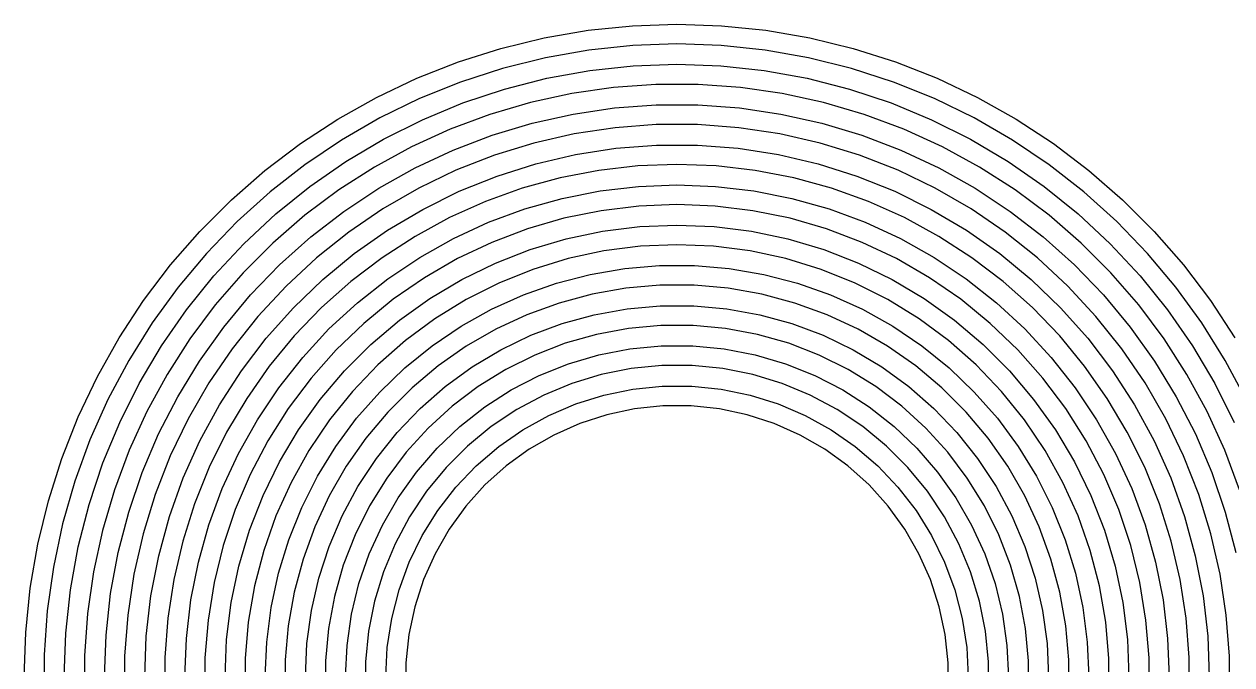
# Model space of a CAD drawing. Extents: x 25 to 275, y -107 to -24.
# Drawn here: x 147.12 to 162.16, y -34.85 to -26.88 of the extents above; entities that cross this region are included whole.
import ezdxf

# ---------------------------------------------------------------- set-up
doc = ezdxf.new("R2010")
doc.units = 0
doc.layers.add('BLACK', color=7, linetype='CONTINUOUS')

msp = doc.modelspace()

# ---------------------------------------------------------------- linework, layer by layer
at = {"layer": 'BLACK', "linetype": 'CONTINUOUS'}
for p, q in [((154.143646, -26.950677), (154.69553, -26.893941)), ((154.69553, -26.893941), (155.25, -26.875)), ((155.25, -26.875), (155.80447, -26.893941)), ((155.80447, -26.893941), (156.356354, -26.950677)), ((153.057901, -27.176297), (153.59692, -27.044942)), ((153.59692, -27.044942), (154.143646, -26.950677)), ((156.356354, -26.950677), (156.90308, -27.044942)), ((156.90308, -27.044942), (157.442099, -27.176297)), ((152.529103, -27.34413), (153.057901, -27.176297)), ((154.153344, -27.196886), (153.611697, -27.292393)), ((154.700333, -27.139395), (154.153344, -27.196886)), ((155.25, -27.1202), (154.700333, -27.139395)), ((155.799667, -27.139395), (155.25, -27.1202)), ((156.346656, -27.196886), (155.799667, -27.139395)), ((156.888303, -27.292393), (156.346656, -27.196886)), ((157.442099, -27.176297), (157.970897, -27.34413)), ((152.012991, -27.547658), (152.529103, -27.34413)), ((153.611697, -27.292393), (153.078033, -27.42545)), ((157.421967, -27.42545), (156.888303, -27.292393)), ((157.970897, -27.34413), (158.487009, -27.547658)), ((153.078033, -27.42545), (152.55495, -27.59541)), ((153.62919, -27.549255), (154.164849, -27.452612)), ((154.164849, -27.452612), (154.706039, -27.394428)), ((154.706039, -27.394428), (155.25, -27.375)), ((155.25, -27.375), (155.793961, -27.394428)), ((155.793961, -27.394428), (156.335151, -27.452612)), ((156.335151, -27.452612), (156.87081, -27.549255)), ((157.94505, -27.59541), (157.421967, -27.42545)), ((151.511972, -27.785933), (152.012991, -27.547658)), ((152.55495, -27.59541), (152.044997, -27.801445)), ((153.101789, -27.683866), (153.62919, -27.549255)), ((154.986601, -27.625), (154.461146, -27.662581)), ((155.513399, -27.625), (154.986601, -27.625)), ((156.038854, -27.662581), (155.513399, -27.625)), ((156.87081, -27.549255), (157.398211, -27.683866)), ((158.455003, -27.801445), (157.94505, -27.59541)), ((158.487009, -27.547658), (158.988028, -27.785933)), ((151.02838, -28.057842), (151.511972, -27.785933)), ((152.044997, -27.801445), (151.550658, -28.04255)), ((152.585336, -27.855758), (153.101789, -27.683866)), ((153.93971, -27.737553), (153.424952, -27.849531)), ((154.461146, -27.662581), (153.93971, -27.737553)), ((156.56029, -27.737553), (156.038854, -27.662581)), ((157.075048, -27.849531), (156.56029, -27.737553)), ((157.398211, -27.683866), (157.914664, -27.855758)), ((158.949342, -28.04255), (158.455003, -27.801445)), ((158.988028, -27.785933), (159.47162, -28.057842)), ((152.082461, -28.064056), (152.585336, -27.855758)), ((153.424952, -27.849531), (152.919493, -27.997947)), ((153.955837, -27.99352), (154.47073, -27.917743)), ((154.47073, -27.917743), (154.989781, -27.879753)), ((154.989781, -27.879753), (155.510219, -27.879753)), ((155.510219, -27.879753), (156.02927, -27.917743)), ((156.02927, -27.917743), (156.544163, -27.99352)), ((157.580507, -27.997947), (157.075048, -27.849531)), ((157.914664, -27.855758), (158.417539, -28.064056)), ((150.564472, -28.36212), (151.02838, -28.057842)), ((151.550658, -28.04255), (151.074342, -28.317551)), ((151.595726, -28.307698), (152.082461, -28.064056)), ((152.919493, -27.997947), (152.42591, -28.182044)), ((152.949477, -28.256617), (153.44785, -28.106679)), ((153.44785, -28.106679), (153.955837, -27.99352)), ((156.544163, -27.99352), (157.05215, -28.106679)), ((157.05215, -28.106679), (157.550523, -28.256617)), ((158.07409, -28.182044), (157.580507, -27.997947)), ((158.417539, -28.064056), (158.904274, -28.307698)), ((159.425658, -28.317551), (158.949342, -28.04255)), ((159.47162, -28.057842), (159.935528, -28.36212)), ((152.42591, -28.182044), (151.946718, -28.400884)), ((152.463379, -28.442533), (152.949477, -28.256617)), ((153.970963, -28.240128), (153.469374, -28.354613)), ((154.479706, -28.163448), (153.970963, -28.240128)), ((154.992756, -28.125), (154.479706, -28.163448)), ((155.507244, -28.125), (154.992756, -28.125)), ((156.020294, -28.163448), (155.507244, -28.125)), ((156.529037, -28.240128), (156.020294, -28.163448)), ((157.030626, -28.354613), (156.529037, -28.240128)), ((157.550523, -28.256617), (158.036621, -28.442533)), ((158.553282, -28.400884), (158.07409, -28.182044)), ((150.12241, -28.697346), (150.564472, -28.36212)), ((151.074342, -28.317551), (150.61837, -28.625108)), ((151.127614, -28.585442), (151.595726, -28.307698)), ((151.946718, -28.400884), (151.484359, -28.653351)), ((153.469374, -28.354613), (152.977742, -28.506261)), ((154.490222, -28.418711), (154.996244, -28.379862)), ((154.996244, -28.379862), (155.503756, -28.379862)), ((155.503756, -28.379862), (156.009778, -28.418711)), ((157.522258, -28.506261), (157.030626, -28.354613)), ((159.015641, -28.653351), (158.553282, -28.400884)), ((158.904274, -28.307698), (159.372386, -28.585442)), ((159.88163, -28.625108), (159.425658, -28.317551)), ((159.935528, -28.36212), (160.37759, -28.697346)), ((151.992148, -28.663437), (152.463379, -28.442533)), ((152.977742, -28.506261), (152.498818, -28.694225)), ((153.494498, -28.611821), (153.988659, -28.496182)), ((153.988659, -28.496182), (154.490222, -28.418711)), ((156.009778, -28.418711), (156.511341, -28.496182)), ((156.511341, -28.496182), (157.005502, -28.611821)), ((158.001182, -28.694225), (157.522258, -28.506261)), ((158.036621, -28.442533), (158.507852, -28.663437)), ((149.704256, -29.061958), (150.12241, -28.697346)), ((150.61837, -28.625108), (150.184962, -28.963723)), ((150.680508, -28.895873), (151.127614, -28.585442)), ((151.484359, -28.653351), (151.041189, -28.938159)), ((151.5383, -28.918149), (151.992148, -28.663437)), ((152.498818, -28.694225), (152.03528, -28.917453)), ((153.010638, -28.764947), (153.494498, -28.611821)), ((154.276146, -28.695085), (153.796367, -28.788133)), ((154.76164, -28.639037), (154.276146, -28.695085)), ((155.25, -28.620318), (154.76164, -28.639037)), ((155.73836, -28.639037), (155.25, -28.620318)), ((156.223854, -28.695085), (155.73836, -28.639037)), ((156.703633, -28.788133), (156.223854, -28.695085)), ((157.005502, -28.611821), (157.489362, -28.764947)), ((158.46472, -28.917453), (158.001182, -28.694225)), ((158.507852, -28.663437), (158.9617, -28.918149)), ((159.458811, -28.938159), (159.015641, -28.653351)), ((159.372386, -28.585442), (159.819492, -28.895873)), ((160.315038, -28.963723), (159.88163, -28.625108)), ((160.37759, -28.697346), (160.795744, -29.061958)), ((152.53992, -28.954664), (153.010638, -28.764947)), ((153.796367, -28.788133), (153.325119, -28.917634)), ((157.174881, -28.917634), (156.703633, -28.788133)), ((157.489362, -28.764947), (157.96008, -28.954664)), ((150.184962, -28.963723), (149.776231, -29.331746)), ((150.256687, -29.237409), (150.680508, -28.895873)), ((151.041189, -28.938159), (150.619466, -29.253857)), ((151.104255, -29.205311), (151.5383, -28.918149)), ((152.03528, -28.917453), (151.58972, -29.174698)), ((152.085106, -29.179856), (152.53992, -28.954664)), ((153.325119, -28.917634), (152.865166, -29.082829)), ((153.820147, -29.044234), (154.291839, -28.950409)), ((154.291839, -28.950409), (154.769438, -28.893881)), ((154.769438, -28.893881), (155.25, -28.875)), ((155.25, -28.875), (155.730562, -28.893881)), ((155.730562, -28.893881), (156.208161, -28.950409)), ((156.208161, -28.950409), (156.679853, -29.044234)), ((157.634834, -29.082829), (157.174881, -28.917634)), ((157.96008, -28.954664), (158.414894, -29.179856)), ((158.91028, -29.174698), (158.46472, -28.917453)), ((158.9617, -28.918149), (159.395745, -29.205311)), ((159.880534, -29.253857), (159.458811, -28.938159)), ((159.819492, -28.895873), (160.243313, -29.237409)), ((160.723769, -29.331746), (160.315038, -28.963723)), ((149.311958, -29.454256), (149.704256, -29.061958)), ((152.865166, -29.082829), (152.419209, -29.282749)), ((153.357271, -29.174779), (153.820147, -29.044234)), ((154.776875, -29.139297), (154.306819, -29.196372)), ((155.25, -29.120231), (154.776875, -29.139297)), ((155.723125, -29.139297), (155.25, -29.120231)), ((156.193181, -29.196372), (155.723125, -29.139297)), ((156.679853, -29.044234), (157.142729, -29.174779)), ((158.080791, -29.282749), (157.634834, -29.082829)), ((160.795744, -29.061958), (161.188042, -29.454256)), ((149.858311, -29.608311), (150.256687, -29.237409)), ((150.619466, -29.253857), (150.221339, -29.598837)), ((150.69233, -29.523389), (151.104255, -29.205311)), ((151.58972, -29.174698), (151.164629, -29.464519)), ((151.648865, -29.439204), (152.085106, -29.179856)), ((152.419209, -29.282749), (151.989863, -29.516219)), ((152.906064, -29.341238), (153.357271, -29.174779)), ((153.842879, -29.291086), (153.388065, -29.422825)), ((154.306819, -29.196372), (153.842879, -29.291086)), ((156.657121, -29.291086), (156.193181, -29.196372)), ((157.111935, -29.422825), (156.657121, -29.291086)), ((157.142729, -29.174779), (157.593936, -29.341238)), ((158.510137, -29.516219), (158.080791, -29.282749)), ((158.414894, -29.179856), (158.851135, -29.439204)), ((159.335371, -29.464519), (158.91028, -29.174698)), ((159.395745, -29.205311), (159.80767, -29.523389)), ((160.278661, -29.598837), (159.880534, -29.253857)), ((160.243313, -29.237409), (160.641689, -29.608311)), ((148.947346, -29.87241), (149.311958, -29.454256)), ((149.776231, -29.331746), (149.394167, -29.727385)), ((151.233757, -29.731185), (151.648865, -29.439204)), ((152.469308, -29.542585), (152.906064, -29.341238)), ((153.388065, -29.422825), (152.945327, -29.590733)), ((153.869144, -29.547124), (154.324155, -29.451718)), ((154.324155, -29.451718), (154.785491, -29.394212)), ((154.785491, -29.394212), (155.25, -29.375)), ((155.25, -29.375), (155.714509, -29.394212)), ((155.714509, -29.394212), (156.175845, -29.451718)), ((156.175845, -29.451718), (156.630856, -29.547124)), ((157.554673, -29.590733), (157.111935, -29.422825)), ((157.593936, -29.341238), (158.030692, -29.542585)), ((158.851135, -29.439204), (159.266243, -29.731185)), ((161.105833, -29.727385), (160.723769, -29.331746)), ((161.188042, -29.454256), (161.552654, -29.87241)), ((149.487409, -30.006687), (149.858311, -29.608311)), ((150.221339, -29.598837), (149.848837, -29.971339)), ((150.304721, -29.870688), (150.69233, -29.523389)), ((151.164629, -29.464519), (150.762386, -29.785298)), ((151.989863, -29.516219), (151.57965, -29.781871)), ((152.049696, -29.777579), (152.469308, -29.542585)), ((152.945327, -29.590733), (152.517535, -29.793723)), ((153.423565, -29.679778), (153.869144, -29.547124)), ((156.630856, -29.547124), (157.076435, -29.679778)), ((157.982465, -29.793723), (157.554673, -29.590733)), ((158.030692, -29.542585), (158.450304, -29.777579)), ((158.92035, -29.781871), (158.510137, -29.516219)), ((159.737614, -29.785298), (159.335371, -29.464519)), ((159.80767, -29.523389), (160.195279, -29.870688)), ((160.651163, -29.971339), (160.278661, -29.598837)), ((160.641689, -29.608311), (161.012591, -30.006687)), ((149.394167, -29.727385), (149.040633, -30.148711)), ((150.842217, -30.054085), (151.233757, -29.731185)), ((152.990463, -29.848775), (153.423565, -29.679778)), ((154.340801, -29.697537), (153.894397, -29.793745)), ((154.793757, -29.639534), (154.340801, -29.697537)), ((155.25, -29.620153), (154.793757, -29.639534)), ((155.706243, -29.639534), (155.25, -29.620153)), ((156.159199, -29.697537), (155.706243, -29.639534)), ((156.605603, -29.793745), (156.159199, -29.697537)), ((157.076435, -29.679778), (157.509537, -29.848775)), ((159.266243, -29.731185), (159.657783, -30.054085)), ((161.459367, -30.148711), (161.105833, -29.727385)), ((148.61212, -30.314472), (148.947346, -29.87241)), ((149.943498, -30.245353), (150.304721, -29.870688)), ((150.762386, -29.785298), (150.385239, -30.135239)), ((151.57965, -29.781871), (151.190976, -30.078144)), ((151.649815, -30.044771), (152.049696, -29.777579)), ((152.517535, -29.793723), (152.107464, -30.030478)), ((152.572796, -30.05296), (152.990463, -29.848775)), ((153.894397, -29.793745), (153.457759, -29.927464)), ((154.599034, -29.91651), (155.032489, -29.879618)), ((155.032489, -29.879618), (155.467511, -29.879618)), ((155.467511, -29.879618), (155.900966, -29.91651)), ((157.042241, -29.927464), (156.605603, -29.793745)), ((157.509537, -29.848775), (157.927204, -30.05296)), ((158.392536, -30.030478), (157.982465, -29.793723)), ((158.450304, -29.777579), (158.850185, -30.044771)), ((159.309024, -30.078144), (158.92035, -29.781871)), ((160.114761, -30.135239), (159.737614, -29.785298)), ((160.195279, -29.870688), (160.556502, -30.245353)), ((161.552654, -29.87241), (161.88788, -30.314472)), ((149.145873, -30.430508), (149.487409, -30.006687)), ((149.848837, -29.971339), (149.503857, -30.369466)), ((150.476544, -30.40601), (150.842217, -30.054085)), ((151.272131, -30.342513), (151.649815, -30.044771)), ((152.107464, -30.030478), (151.717774, -30.299461)), ((152.173417, -30.290939), (152.572796, -30.05296)), ((153.457759, -29.927464), (153.034034, -30.09773)), ((153.749283, -30.099645), (154.170269, -29.990029)), ((154.170269, -29.990029), (154.599034, -29.91651)), ((155.900966, -29.91651), (156.329731, -29.990029)), ((156.329731, -29.990029), (156.750717, -30.099645)), ((157.465966, -30.09773), (157.042241, -29.927464)), ((157.927204, -30.05296), (158.326583, -30.290939)), ((158.782226, -30.299461), (158.392536, -30.030478)), ((158.850185, -30.044771), (159.227869, -30.342513)), ((159.657783, -30.054085), (160.023456, -30.40601)), ((160.996143, -30.369466), (160.651163, -29.971339)), ((161.012591, -30.006687), (161.354127, -30.430508)), ((149.040633, -30.148711), (148.71735, -30.593672)), ((150.385239, -30.135239), (150.035298, -30.512386)), ((151.190976, -30.078144), (150.826121, -30.403301)), ((153.034034, -30.09773), (152.626276, -30.303318)), ((153.339111, -30.244569), (153.749283, -30.099645)), ((154.613079, -30.162102), (154.193852, -30.236023)), ((155.037153, -30.125), (154.613079, -30.162102)), ((155.462847, -30.125), (155.037153, -30.125)), ((155.886921, -30.162102), (155.462847, -30.125)), ((156.306148, -30.236023), (155.886921, -30.162102)), ((156.750717, -30.099645), (157.160889, -30.244569)), ((157.873724, -30.303318), (157.465966, -30.09773)), ((159.673879, -30.403301), (159.309024, -30.078144)), ((160.464702, -30.512386), (160.114761, -30.135239)), ((161.78265, -30.593672), (161.459367, -30.148711)), ((148.307842, -30.77838), (148.61212, -30.314472)), ((149.610588, -30.645387), (149.943498, -30.245353)), ((150.918971, -30.668971), (151.272131, -30.342513)), ((151.717774, -30.299461), (151.350992, -30.59893)), ((151.795053, -30.561085), (152.173417, -30.290939)), ((152.626276, -30.303318), (152.237421, -30.542745)), ((152.942706, -30.423755), (153.339111, -30.244569)), ((153.782663, -30.346201), (153.382641, -30.491797)), ((154.193852, -30.236023), (153.782663, -30.346201)), ((156.717337, -30.346201), (156.306148, -30.236023)), ((157.117359, -30.491797), (156.717337, -30.346201)), ((157.160889, -30.244569), (157.557294, -30.423755)), ((158.262579, -30.542745), (157.873724, -30.303318)), ((158.326583, -30.290939), (158.704947, -30.561085)), ((159.149008, -30.59893), (158.782226, -30.299461)), ((159.227869, -30.342513), (159.581029, -30.668971)), ((160.556502, -30.245353), (160.889412, -30.645387)), ((161.88788, -30.314472), (162.192158, -30.77838)), ((148.835442, -30.877614), (149.145873, -30.430508)), ((149.503857, -30.369466), (149.188159, -30.791189)), ((150.138884, -30.784894), (150.476544, -30.40601)), ((150.826121, -30.403301), (150.487228, -30.755434)), ((152.562925, -30.635913), (152.942706, -30.423755)), ((153.382641, -30.491797), (152.996831, -30.671703)), ((153.820796, -30.601364), (154.220841, -30.490958)), ((154.220841, -30.490958), (154.629171, -30.416857)), ((154.629171, -30.416857), (155.0425, -30.379657)), ((155.0425, -30.379657), (155.4575, -30.379657)), ((155.4575, -30.379657), (155.870829, -30.416857)), ((155.870829, -30.416857), (156.279159, -30.490958)), ((156.279159, -30.490958), (156.679204, -30.601364)), ((157.503169, -30.671703), (157.117359, -30.491797)), ((157.557294, -30.423755), (157.937075, -30.635913)), ((160.012772, -30.755434), (159.673879, -30.403301)), ((160.023456, -30.40601), (160.361116, -30.784894)), ((161.311841, -30.791189), (160.996143, -30.369466)), ((161.354127, -30.430508), (161.664558, -30.877614)), ((148.71735, -30.593672), (148.425893, -31.0601)), ((149.307766, -31.068655), (149.610588, -30.645387)), ((150.035298, -30.512386), (149.714519, -30.914629)), ((151.350992, -30.59893), (151.009496, -30.926941)), ((151.440291, -30.861553), (151.795053, -30.561085)), ((152.237421, -30.542745), (151.870273, -30.814287)), ((152.202505, -30.879515), (152.562925, -30.635913)), ((153.432259, -30.747184), (153.820796, -30.601364)), ((155.047732, -30.625), (154.64492, -30.662326)), ((155.452268, -30.625), (155.047732, -30.625)), ((155.85508, -30.662326), (155.452268, -30.625)), ((156.679204, -30.601364), (157.067741, -30.747184)), ((157.937075, -30.635913), (158.297495, -30.879515)), ((158.629727, -30.814287), (158.262579, -30.542745)), ((158.704947, -30.561085), (159.059709, -30.861553)), ((159.490504, -30.926941), (159.149008, -30.59893)), ((160.785481, -30.914629), (160.464702, -30.512386)), ((160.889412, -30.645387), (161.192234, -31.068655)), ((162.074107, -31.0601), (161.78265, -30.593672)), ((148.035933, -31.261972), (148.307842, -30.77838)), ((149.188159, -30.791189), (148.903351, -31.234359)), ((149.831218, -31.188514), (150.138884, -30.784894)), ((150.487228, -30.755434), (150.176284, -31.132475)), ((150.592513, -31.022131), (150.918971, -30.668971)), ((152.996831, -30.671703), (152.628169, -30.88455)), ((153.058357, -30.927246), (153.432259, -30.747184)), ((154.247271, -30.73666), (153.858178, -30.847366)), ((154.64492, -30.662326), (154.247271, -30.73666)), ((156.252729, -30.73666), (155.85508, -30.662326)), ((156.641822, -30.847366), (156.252729, -30.73666)), ((157.067741, -30.747184), (157.441643, -30.927246)), ((157.871831, -30.88455), (157.503169, -30.671703)), ((159.581029, -30.668971), (159.907487, -31.022131)), ((160.323716, -31.132475), (160.012772, -30.755434)), ((160.361116, -30.784894), (160.668782, -31.188514)), ((161.596649, -31.234359), (161.311841, -30.791189)), ((148.557698, -31.345726), (148.835442, -30.877614)), ((149.714519, -30.914629), (149.424698, -31.33972)), ((151.009496, -30.926941), (150.695502, -31.281367)), ((151.111553, -31.190291), (151.440291, -30.861553)), ((151.870273, -30.814287), (151.527475, -31.115987)), ((151.864042, -31.152804), (152.202505, -30.879515)), ((152.628169, -30.88455), (152.279461, -31.128718)), ((152.702101, -31.140099), (153.058357, -30.927246)), ((153.858178, -30.847366), (153.480958, -30.993502)), ((154.277494, -30.991277), (154.662951, -30.916987)), ((154.662951, -30.916987), (155.053725, -30.879672)), ((155.053725, -30.879672), (155.446275, -30.879672)), ((155.446275, -30.879672), (155.837049, -30.916987)), ((155.837049, -30.916987), (156.222506, -30.991277)), ((157.019042, -30.993502), (156.641822, -30.847366)), ((157.441643, -30.927246), (157.797899, -31.140099)), ((158.220539, -31.128718), (157.871831, -30.88455)), ((158.297495, -30.879515), (158.635958, -31.152804)), ((158.972525, -31.115987), (158.629727, -30.814287)), ((159.059709, -30.861553), (159.388447, -31.190291)), ((159.804498, -31.281367), (159.490504, -30.926941)), ((161.075302, -31.33972), (160.785481, -30.914629)), ((161.664558, -30.877614), (161.942302, -31.345726)), ((148.425893, -31.0601), (148.167683, -31.545723)), ((149.036648, -31.512898), (149.307766, -31.068655)), ((150.294771, -31.399815), (150.592513, -31.022131)), ((153.480958, -30.993502), (153.118832, -31.17382)), ((153.536413, -31.247768), (153.900845, -31.101872)), ((153.900845, -31.101872), (154.277494, -30.991277)), ((156.222506, -30.991277), (156.599155, -31.101872)), ((156.599155, -31.101872), (156.963587, -31.247768)), ((157.381168, -31.17382), (157.019042, -30.993502)), ((159.907487, -31.022131), (160.205229, -31.399815)), ((161.192234, -31.068655), (161.463352, -31.512898)), ((162.332317, -31.545723), (162.074107, -31.0601)), ((147.797658, -31.762991), (148.035933, -31.261972)), ((148.903351, -31.234359), (148.650884, -31.696718)), ((149.555351, -31.614501), (149.831218, -31.188514)), ((150.176284, -31.132475), (149.895115, -31.532212)), ((150.811085, -31.545053), (151.111553, -31.190291)), ((151.527475, -31.115987), (151.211498, -31.445671)), ((151.549975, -31.453813), (151.864042, -31.152804)), ((152.279461, -31.128718), (151.95336, -31.402349)), ((152.36636, -31.384029), (152.702101, -31.140099)), ((153.118832, -31.17382), (152.774887, -31.386781)), ((153.1875, -31.427645), (153.536413, -31.247768)), ((154.307316, -31.236596), (153.942978, -31.347117)), ((154.680734, -31.162319), (154.307316, -31.236596)), ((155.059633, -31.125), (154.680734, -31.162319)), ((155.440367, -31.125), (155.059633, -31.125)), ((155.819266, -31.162319), (155.440367, -31.125)), ((156.192684, -31.236596), (155.819266, -31.162319)), ((156.557022, -31.347117), (156.192684, -31.236596)), ((156.963587, -31.247768), (157.3125, -31.427645)), ((157.725113, -31.386781), (157.381168, -31.17382)), ((157.797899, -31.140099), (158.13364, -31.384029)), ((158.54664, -31.402349), (158.220539, -31.128718)), ((158.635958, -31.152804), (158.950025, -31.453813)), ((159.288502, -31.445671), (158.972525, -31.115987)), ((159.388447, -31.190291), (159.688915, -31.545053)), ((160.604885, -31.532212), (160.323716, -31.132475)), ((160.668782, -31.188514), (160.944649, -31.614501)), ((161.849116, -31.696718), (161.596649, -31.234359)), ((148.314056, -31.832461), (148.557698, -31.345726)), ((149.424698, -31.33972), (149.167453, -31.78528)), ((150.027579, -31.799696), (150.294771, -31.399815)), ((150.695502, -31.281367), (150.411045, -31.659911)), ((151.95336, -31.402349), (151.652349, -31.70336)), ((152.053835, -31.657074), (152.36636, -31.384029)), ((152.774887, -31.386781), (152.45206, -31.630569)), ((153.942978, -31.347117), (153.591226, -31.492817)), ((154.701074, -31.416802), (155.066397, -31.379653)), ((155.066397, -31.379653), (155.433603, -31.379653)), ((155.433603, -31.379653), (155.798926, -31.416802)), ((156.908774, -31.492817), (156.557022, -31.347117)), ((158.04794, -31.630569), (157.725113, -31.386781)), ((158.13364, -31.384029), (158.446165, -31.657074)), ((158.847651, -31.70336), (158.54664, -31.402349)), ((160.088955, -31.659911), (159.804498, -31.281367)), ((160.205229, -31.399815), (160.472421, -31.799696)), ((161.332547, -31.78528), (161.075302, -31.33972)), ((161.942302, -31.345726), (162.185944, -31.832461)), ((148.167683, -31.545723), (147.943977, -32.048175)), ((148.798681, -31.975746), (149.036648, -31.512898)), ((149.895115, -31.532212), (149.645371, -31.952299)), ((150.540939, -31.923417), (150.811085, -31.545053)), ((151.211498, -31.445671), (150.924618, -31.800964)), ((151.262567, -31.780373), (151.549975, -31.453813)), ((152.857265, -31.639874), (153.1875, -31.427645)), ((153.591226, -31.492817), (153.255449, -31.672293)), ((153.991018, -31.600649), (154.341385, -31.49072)), ((154.341385, -31.49072), (154.701074, -31.416802)), ((155.798926, -31.416802), (156.158615, -31.49072)), ((156.158615, -31.49072), (156.508982, -31.600649)), ((157.244551, -31.672293), (156.908774, -31.492817)), ((157.3125, -31.427645), (157.642735, -31.639874)), ((158.950025, -31.453813), (159.237433, -31.780373)), ((159.575382, -31.800964), (159.288502, -31.445671)), ((159.688915, -31.545053), (159.959061, -31.923417)), ((160.854629, -31.952299), (160.604885, -31.532212)), ((161.463352, -31.512898), (161.701319, -31.975746)), ((148.650884, -31.696718), (148.432044, -32.17591)), ((149.312903, -32.060356), (149.555351, -31.614501)), ((150.411045, -31.659911), (150.157971, -32.060116)), ((151.652349, -31.70336), (151.378718, -32.029461)), ((151.767044, -31.957033), (152.053835, -31.657074)), ((152.45206, -31.630569), (152.153104, -31.903104)), ((152.548699, -31.882533), (152.857265, -31.639874)), ((153.255449, -31.672293), (152.938881, -31.883817)), ((153.653571, -31.745459), (153.991018, -31.600649)), ((154.721309, -31.661977), (154.375287, -31.735526)), ((155.073124, -31.625), (154.721309, -31.661977)), ((155.426876, -31.625), (155.073124, -31.625)), ((155.778691, -31.661977), (155.426876, -31.625)), ((156.124713, -31.735526), (155.778691, -31.661977)), ((156.508982, -31.600649), (156.846429, -31.745459)), ((157.561119, -31.883817), (157.244551, -31.672293)), ((157.642735, -31.639874), (157.951301, -31.882533)), ((158.346896, -31.903104), (158.04794, -31.630569)), ((158.446165, -31.657074), (158.732956, -31.957033)), ((159.121282, -32.029461), (158.847651, -31.70336)), ((160.342029, -32.060115), (160.088955, -31.659911)), ((160.944649, -31.614501), (161.187097, -32.060356)), ((162.067956, -32.17591), (161.849116, -31.696718)), ((147.59413, -32.279103), (147.797658, -31.762991)), ((148.105758, -32.335336), (148.314056, -31.832461)), ((149.167453, -31.78528), (148.944225, -32.248818)), ((149.792585, -32.219308), (150.027579, -31.799696)), ((150.924618, -31.800964), (150.668904, -32.179307)), ((151.003888, -32.130129), (151.262567, -31.780373)), ((153.332505, -31.923665), (153.653571, -31.745459)), ((154.038848, -31.844842), (153.715679, -31.988726)), ((154.375287, -31.735526), (154.038848, -31.844842)), ((156.461152, -31.844842), (156.124713, -31.735526)), ((156.784321, -31.988726), (156.461152, -31.844842)), ((156.846429, -31.745459), (157.167495, -31.923665)), ((159.237433, -31.780373), (159.496112, -32.130129)), ((159.831096, -32.179307), (159.575382, -31.800964)), ((160.472421, -31.799696), (160.707415, -32.219308)), ((161.555775, -32.248818), (161.332547, -31.78528)), ((148.595135, -32.45473), (148.798681, -31.975746)), ((149.645371, -31.952299), (149.428517, -32.390272)), ((150.30296, -32.322796), (150.540939, -31.923417)), ((151.508296, -32.281493), (151.767044, -31.957033)), ((152.153104, -31.903104), (151.880569, -32.20206)), ((152.264597, -32.153424), (152.548699, -31.882533)), ((152.938881, -31.883817), (152.644571, -32.125352)), ((153.031116, -32.133438), (153.332505, -31.923665)), ((153.715679, -31.988726), (153.40932, -32.165602)), ((157.09068, -32.165602), (156.784321, -31.988726)), ((157.167495, -31.923665), (157.468884, -32.133438)), ((157.855429, -32.125352), (157.561119, -31.883817)), ((157.951301, -31.882533), (158.235403, -32.153424)), ((158.619431, -32.20206), (158.346896, -31.903104)), ((158.732956, -31.957033), (158.991704, -32.281493)), ((159.959061, -31.923417), (160.19704, -32.322796)), ((161.071483, -32.390272), (160.854629, -31.952299)), ((161.701319, -31.975746), (161.904865, -32.45473)), ((147.943977, -32.048175), (147.755865, -32.565008)), ((149.105296, -32.523462), (149.312903, -32.060356)), ((150.157971, -32.060116), (149.93792, -32.479387)), ((150.775803, -32.500563), (151.003888, -32.130129)), ((151.378718, -32.029461), (151.13455, -32.378169)), ((152.007531, -32.450094), (152.264597, -32.153424)), ((152.644571, -32.125352), (152.375352, -32.394571)), ((152.752495, -32.372626), (153.031116, -32.133438)), ((157.468884, -32.133438), (157.747505, -32.372626)), ((158.124648, -32.394571), (157.855429, -32.125352)), ((158.235403, -32.153424), (158.492469, -32.450094)), ((159.36545, -32.378169), (159.121282, -32.029461)), ((159.496112, -32.130129), (159.724197, -32.500563)), ((160.56208, -32.479387), (160.342029, -32.060115)), ((161.187097, -32.060356), (161.394704, -32.523462)), ((147.426297, -32.807901), (147.59413, -32.279103)), ((148.432044, -32.17591), (148.247947, -32.669493)), ((148.944225, -32.248818), (148.756261, -32.727742)), ((149.591238, -32.656064), (149.792585, -32.219308)), ((150.668904, -32.179307), (150.446196, -32.577973)), ((151.279674, -32.627841), (151.508296, -32.281493)), ((151.880569, -32.20206), (151.636781, -32.524887)), ((153.40932, -32.165602), (153.123129, -32.373533)), ((157.376871, -32.373533), (157.09068, -32.165602)), ((158.863219, -32.524887), (158.619431, -32.20206)), ((158.991704, -32.281493), (159.220326, -32.627841)), ((160.053804, -32.577973), (159.831096, -32.179307)), ((160.707415, -32.219308), (160.908762, -32.656064)), ((161.743739, -32.727742), (161.555775, -32.248818)), ((162.252053, -32.669493), (162.067956, -32.17591)), ((147.933866, -32.851789), (148.105758, -32.335336)), ((148.427096, -32.947294), (148.595135, -32.45473)), ((149.428517, -32.390272), (149.245826, -32.84356)), ((150.098775, -32.740463), (150.30296, -32.322796)), ((151.13455, -32.378169), (150.921703, -32.746831)), ((151.779829, -32.769857), (152.007531, -32.450094)), ((152.375352, -32.394571), (152.133817, -32.688881)), ((152.499502, -32.638775), (152.752495, -32.372626)), ((153.123129, -32.373533), (152.860239, -32.610239)), ((157.639761, -32.610239), (157.376871, -32.373533)), ((157.747505, -32.372626), (158.000498, -32.638775)), ((158.366183, -32.688881), (158.124648, -32.394571)), ((158.492469, -32.450094), (158.720171, -32.769857)), ((159.578297, -32.746831), (159.36545, -32.378169)), ((160.19704, -32.322796), (160.401225, -32.740463)), ((161.254174, -32.84356), (161.071483, -32.390272)), ((161.904865, -32.45473), (162.072904, -32.947294)), ((147.755865, -32.565008), (147.604264, -33.093704)), ((148.933749, -33.001101), (149.105296, -32.523462)), ((149.93792, -32.479387), (149.75232, -32.915005)), ((150.446196, -32.577973), (150.258099, -32.994089)), ((150.579954, -32.889006), (150.775803, -32.500563)), ((151.636781, -32.524887), (151.42382, -32.868832)), ((152.860239, -32.610239), (152.623533, -32.873129)), ((157.876467, -32.873129), (157.639761, -32.610239)), ((159.07618, -32.868832), (158.863219, -32.524887)), ((159.724197, -32.500563), (159.920046, -32.889006)), ((160.241901, -32.994089), (160.053804, -32.577973)), ((160.74768, -32.915005), (160.56208, -32.479387)), ((161.394704, -32.523462), (161.566251, -33.001101)), ((148.247947, -32.669493), (148.099531, -33.174952)), ((148.756261, -32.727742), (148.604613, -33.219374)), ((149.424779, -33.107271), (149.591238, -32.656064)), ((149.929778, -33.173565), (150.098775, -32.740463)), ((150.921703, -32.746831), (150.741797, -33.132641)), ((151.083019, -32.993288), (151.279674, -32.627841)), ((152.133817, -32.688881), (151.922293, -33.005449)), ((152.274733, -32.929153), (152.499502, -32.638775)), ((158.000498, -32.638775), (158.225267, -32.929153)), ((158.577707, -33.005449), (158.366183, -32.688881)), ((159.220326, -32.627841), (159.416981, -32.993288)), ((159.758203, -33.132641), (159.578297, -32.746831)), ((160.401225, -32.740463), (160.570222, -33.173565)), ((160.908762, -32.656064), (161.075221, -33.107271)), ((161.895387, -33.219374), (161.743739, -32.727742)), ((147.294942, -33.34692), (147.426297, -32.807901)), ((147.799255, -33.37919), (147.933866, -32.851789)), ((149.245826, -32.84356), (149.098369, -33.309502)), ((149.75232, -32.915005), (149.602375, -33.364146)), ((150.417753, -33.292659), (150.579954, -32.889006)), ((151.42382, -32.868832), (151.243502, -33.230958)), ((151.583554, -33.109816), (151.779829, -32.769857)), ((152.623533, -32.873129), (152.415602, -33.15932)), ((158.084398, -33.15932), (157.876467, -32.873129)), ((158.720171, -32.769857), (158.916446, -33.109816)), ((159.256498, -33.230958), (159.07618, -32.868832)), ((159.920046, -32.889006), (160.082247, -33.292659)), ((160.897625, -33.364146), (160.74768, -32.915005)), ((161.401631, -33.309502), (161.254174, -32.84356)), ((148.295459, -33.45081), (148.427096, -32.947294)), ((148.799268, -33.490471), (148.933749, -33.001101)), ((150.258099, -32.994089), (150.105969, -33.424658)), ((150.919914, -33.374891), (151.083019, -32.993288)), ((151.922293, -33.005449), (151.742817, -33.341226)), ((152.080494, -33.24078), (152.274733, -32.929153)), ((158.225267, -32.929153), (158.419506, -33.24078)), ((158.757183, -33.341226), (158.577707, -33.005449)), ((159.416981, -32.993288), (159.580086, -33.374891)), ((160.394031, -33.424658), (160.241901, -32.994089)), ((161.566251, -33.001101), (161.700732, -33.490471)), ((162.072904, -32.947294), (162.204541, -33.45081)), ((147.604264, -33.093704), (147.489912, -33.631687)), ((148.099531, -33.174952), (147.987553, -33.68971)), ((149.294234, -33.570147), (149.424779, -33.107271)), ((149.797124, -33.619144), (149.929778, -33.173565)), ((150.741797, -33.132641), (150.596201, -33.532663)), ((151.420482, -33.466892), (151.583554, -33.109816)), ((152.415602, -33.15932), (152.238726, -33.465679)), ((158.261274, -33.465679), (158.084398, -33.15932)), ((158.916446, -33.109816), (159.079518, -33.466892)), ((159.903799, -33.532663), (159.758203, -33.132641)), ((160.570222, -33.173565), (160.702876, -33.619144)), ((161.075221, -33.107271), (161.205766, -33.570147)), ((147.200677, -33.893646), (147.294942, -33.34692)), ((148.604613, -33.219374), (148.490128, -33.720963)), ((149.098369, -33.309502), (148.987013, -33.785365)), ((149.602375, -33.364146), (149.489057, -33.823895)), ((150.290369, -33.708612), (150.417753, -33.292659)), ((151.243502, -33.230958), (151.097366, -33.608178)), ((151.742817, -33.341226), (151.597117, -33.692978)), ((151.918778, -33.57046), (152.080494, -33.24078)), ((158.419506, -33.24078), (158.581222, -33.57046)), ((158.902883, -33.692978), (158.757183, -33.341226)), ((159.402634, -33.608178), (159.256498, -33.230958)), ((160.082247, -33.292659), (160.209631, -33.708612)), ((161.010943, -33.823895), (160.897625, -33.364146)), ((161.512987, -33.785365), (161.401631, -33.309502)), ((162.009872, -33.720963), (161.895387, -33.219374)), ((147.702612, -33.914849), (147.799255, -33.37919)), ((148.200929, -33.962592), (148.295459, -33.45081)), ((148.702642, -33.988698), (148.799268, -33.490471)), ((150.105969, -33.424658), (149.990902, -33.866578)), ((150.791672, -33.76958), (150.919914, -33.374891)), ((151.292091, -33.837853), (151.420482, -33.466892)), ((152.238726, -33.465679), (152.094842, -33.788848)), ((158.405158, -33.788848), (158.261274, -33.465679)), ((159.079518, -33.466892), (159.207909, -33.837853)), ((159.580086, -33.374891), (159.708328, -33.76958)), ((160.509098, -33.866578), (160.394031, -33.424658)), ((161.700732, -33.490471), (161.797358, -33.988698)), ((147.489912, -33.631687), (147.413366, -34.176337)), ((149.200409, -34.041839), (149.294234, -33.570147)), ((149.701718, -34.074155), (149.797124, -33.619144)), ((150.596201, -33.532663), (150.486023, -33.943852)), ((151.097366, -33.608178), (150.98666, -33.997271)), ((151.791245, -33.914809), (151.918778, -33.57046)), ((158.581222, -33.57046), (158.708755, -33.914809)), ((159.51334, -33.997271), (159.402634, -33.608178)), ((160.013977, -33.943852), (159.903799, -33.532663)), ((160.702876, -33.619144), (160.798282, -34.074155)), ((161.205766, -33.570147), (161.299591, -34.041839)), ((147.987553, -33.68971), (147.912581, -34.211146)), ((148.490128, -33.720963), (148.413448, -34.229706)), ((148.987013, -33.785365), (148.912411, -34.268356)), ((150.198718, -34.133871), (150.290369, -33.708612)), ((150.699326, -34.174174), (150.791672, -33.76958)), ((151.597117, -33.692978), (151.486596, -34.057316)), ((152.094842, -33.788848), (151.985526, -34.125287)), ((158.514474, -34.125287), (158.405158, -33.788848)), ((159.013404, -34.057316), (158.902883, -33.692978)), ((159.708328, -33.76958), (159.800674, -34.174174)), ((160.209631, -33.708612), (160.301282, -34.133871)), ((161.587589, -34.268356), (161.512987, -33.785365)), ((162.086552, -34.229706), (162.009872, -33.720963)), ((147.143941, -34.44553), (147.200677, -33.893646)), ((147.644428, -34.456039), (147.702612, -33.914849)), ((148.144007, -34.479908), (148.200929, -33.962592)), ((149.489057, -33.823895), (149.413101, -34.291272)), ((149.990902, -33.866578), (149.913727, -34.316664)), ((150.486023, -33.943852), (150.412102, -34.363079)), ((151.199544, -34.219339), (151.292091, -33.837853)), ((151.699204, -34.270293), (151.791245, -33.914809)), ((158.708755, -33.914809), (158.800796, -34.270293)), ((159.207909, -33.837853), (159.300456, -34.219339)), ((160.087898, -34.363079), (160.013977, -33.943852)), ((160.586273, -34.316664), (160.509098, -33.866578)), ((161.086899, -34.291272), (161.010943, -33.823895)), ((148.644439, -34.492861), (148.702642, -33.988698)), ((149.143881, -34.519438), (149.200409, -34.041839)), ((149.644212, -34.535491), (149.701718, -34.074155)), ((150.98666, -33.997271), (150.912326, -34.39492)), ((151.486596, -34.057316), (151.412319, -34.430734)), ((159.087681, -34.430734), (159.013404, -34.057316)), ((159.587674, -34.39492), (159.51334, -33.997271)), ((160.798282, -34.074155), (160.855788, -34.535491)), ((161.299591, -34.041839), (161.356119, -34.519438)), ((161.797358, -33.988698), (161.855561, -34.492861)), ((147.413366, -34.176337), (147.375, -34.724999)), ((147.912581, -34.211146), (147.875, -34.736601)), ((148.413448, -34.229706), (148.375, -34.742756)), ((148.912411, -34.268356), (148.875, -34.755641)), ((150.143463, -34.56537), (150.198718, -34.133871)), ((150.643619, -34.585418), (150.699326, -34.174174)), ((151.143678, -34.607894), (151.199544, -34.219339)), ((151.985526, -34.125287), (151.911977, -34.471309)), ((158.588023, -34.471309), (158.514474, -34.125287)), ((159.300456, -34.219339), (159.356322, -34.607894)), ((159.800674, -34.174174), (159.856381, -34.585418)), ((160.301282, -34.133871), (160.356537, -34.56537)), ((161.625, -34.755641), (161.587589, -34.268356)), ((162.125, -34.742756), (162.086552, -34.229706)), ((149.413101, -34.291272), (149.375, -34.763246)), ((149.913727, -34.316664), (149.875, -34.771673)), ((150.412102, -34.363079), (150.375, -34.787153)), ((150.912326, -34.39492), (150.875, -34.797732)), ((151.643599, -34.633265), (151.699204, -34.270293)), ((158.800796, -34.270293), (158.856401, -34.633265)), ((159.625, -34.797732), (159.587674, -34.39492)), ((160.125, -34.787153), (160.087898, -34.363079)), ((160.625, -34.771673), (160.586273, -34.316664)), ((161.125, -34.763246), (161.086899, -34.291272)), ((147.125, -35), (147.143941, -34.44553)), ((147.625, -35), (147.644428, -34.456039)), ((148.125, -35), (148.144007, -34.479908)), ((148.625, -35), (148.644439, -34.492861)), ((149.125, -35), (149.143881, -34.519438)), ((149.625, -35), (149.644212, -34.535491)), ((150.125, -35), (150.143463, -34.56537)), ((151.412319, -34.430734), (151.375, -34.809633)), ((151.911977, -34.471309), (151.875, -34.823124)), ((158.625, -34.823124), (158.588023, -34.471309)), ((159.125, -34.809633), (159.087681, -34.430734)), ((160.356537, -34.56537), (160.375, -35)), ((160.855788, -34.535491), (160.875, -35)), ((161.356119, -34.519438), (161.375, -35)), ((161.855561, -34.492861), (161.875, -35)), ((150.625, -35), (150.643619, -34.585418)), ((151.125, -35), (151.143678, -34.607894)), ((151.625, -35), (151.643599, -34.633265)), ((158.856401, -34.633265), (158.875, -35)), ((159.356322, -34.607894), (159.375, -35)), ((159.856381, -34.585418), (159.875, -35)), ((147.375, -34.724999), (147.375, -35)), ((147.875, -34.736601), (147.875, -35)), ((148.375, -34.742756), (148.375, -35)), ((148.875, -34.755641), (148.875, -35)), ((149.375, -34.763246), (149.375, -35)), ((149.875, -34.771673), (149.875, -35)), ((150.375, -34.787153), (150.375, -35)), ((150.875, -34.797732), (150.875, -35)), ((151.375, -34.809633), (151.375, -35)), ((151.875, -34.823124), (151.875, -35)), ((158.625, -35), (158.625, -34.823124)), ((159.125, -35), (159.125, -34.809633)), ((159.625, -35), (159.625, -34.797732)), ((160.125, -35), (160.125, -34.787153)), ((160.625, -35), (160.625, -34.771673)), ((161.125, -35), (161.125, -34.763246)), ((161.625, -35), (161.625, -34.755641)), ((162.125, -35), (162.125, -34.742756))]:
    msp.add_line(p, q, dxfattribs=at)

doc.saveas('drawing.dxf')
